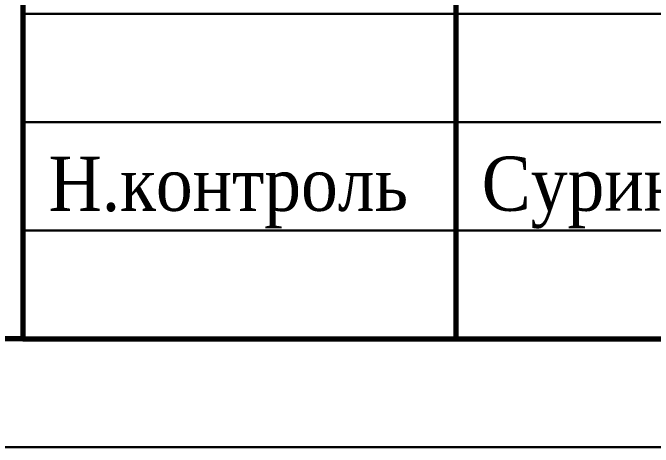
# Model space of a CAD drawing. Header units: millimetres. Extents: x 2346 to 10678, y 3616 to 3939.
# Drawn here: x 3415.56 to 3445.13, y 3642.11 to 3662.16 of the extents above; entities that cross this region are included whole.
import ezdxf

# ---------------------------------------------------------------- set-up
doc = ezdxf.new("R2010")
doc.units = ezdxf.units.MM
doc.layers.add('П', color=7, linetype='Continuous')
doc.layers.add('Чертеж', color=7, linetype='Continuous')
doc.styles.add('стиль1', font='Times New Roman.ttf', dxfattribs={"width": 0.9})

# ---------------------------------------------------------------- blocks, each defined once
blk = doc.blocks.new('Штамп б')
at = {"lineweight": 70}
blk.add_lwpolyline([(20, 0), (8, 0), (8, 85), (20, 85)], dxfattribs=at)
blk = doc.blocks.new('1')
at = {"lineweight": 30}
blk.add_line((420, 0), (630, 0), dxfattribs=at)
blk = doc.blocks.new('Штамп фамилии')
at = {"color": 7, "char_height": 2.5, "attachment_point": 4, "style": 'стиль1'}
for s, insert, width in [(' Н.контроль', (-1.898, -16.676), 17), (' Суринов', (18.102, -16.676), 20)]:
    blk.add_mtext(s, dxfattribs=dict(at, insert=insert, width=width))
blk = doc.blocks.new('A$C31D65421')
blk.add_blockref('Штамп фамилии', (2.236, 18.428))

msp = doc.modelspace()

# ---------------------------------------------------------------- linework, layer by layer
at = {"layer": 'П', "linetype": 'Continuous', "lineweight": 0}
msp.add_lwpolyline([(3396.026, 3939.108), (3606.026, 3939.108), (3606.026, 3642.108), (3396.026, 3642.108)], close=True, dxfattribs=at)
at = {"layer": 'Чертеж', "linetype": 'Continuous', "lineweight": 30}
for p, q in [((3416.026, 3647.108), (3416.026, 3687.108)), ((3416.026, 3662.108), (3481.026, 3662.108)), ((3416.026, 3657.108), (3481.026, 3657.108)), ((3416.026, 3652.108), (3481.026, 3652.108))]:
    msp.add_line(p, q, dxfattribs=at)
at = {"layer": 'Чертеж', "linetype": 'Continuous', "lineweight": 70}
msp.add_line((3436.026, 3687.108), (3436.026, 3647.108), dxfattribs=at)
at = {"layer": 'Чертеж', "linetype": 'Continuous', "lineweight": 70, "ltscale": 100}
msp.add_line((3416.026, 3647.108), (3601.026, 3647.108), dxfattribs=at)
at = {"layer": 'Чертеж', "lineweight": 70}
msp.add_lwpolyline([(3601.026, 3934.108), (3416.026, 3934.108), (3416.026, 3647.108)], dxfattribs=at)

# ---------------------------------------------------------------- block references
at = {"layer": 'П', "lineweight": 30}
msp.add_blockref('1', (2976.026, 3642.108), dxfattribs=at)
at = {"layer": 'Чертеж', "lineweight": 25}
msp.add_blockref('Штамп б', (3396.026, 3647.108), dxfattribs=at)
at = {"layer": 'Чертеж', "linetype": 'Continuous', "lineweight": 0}
msp.add_blockref('A$C31D65421', (3416.026, 3652.108), dxfattribs=at)

doc.saveas('drawing.dxf')
